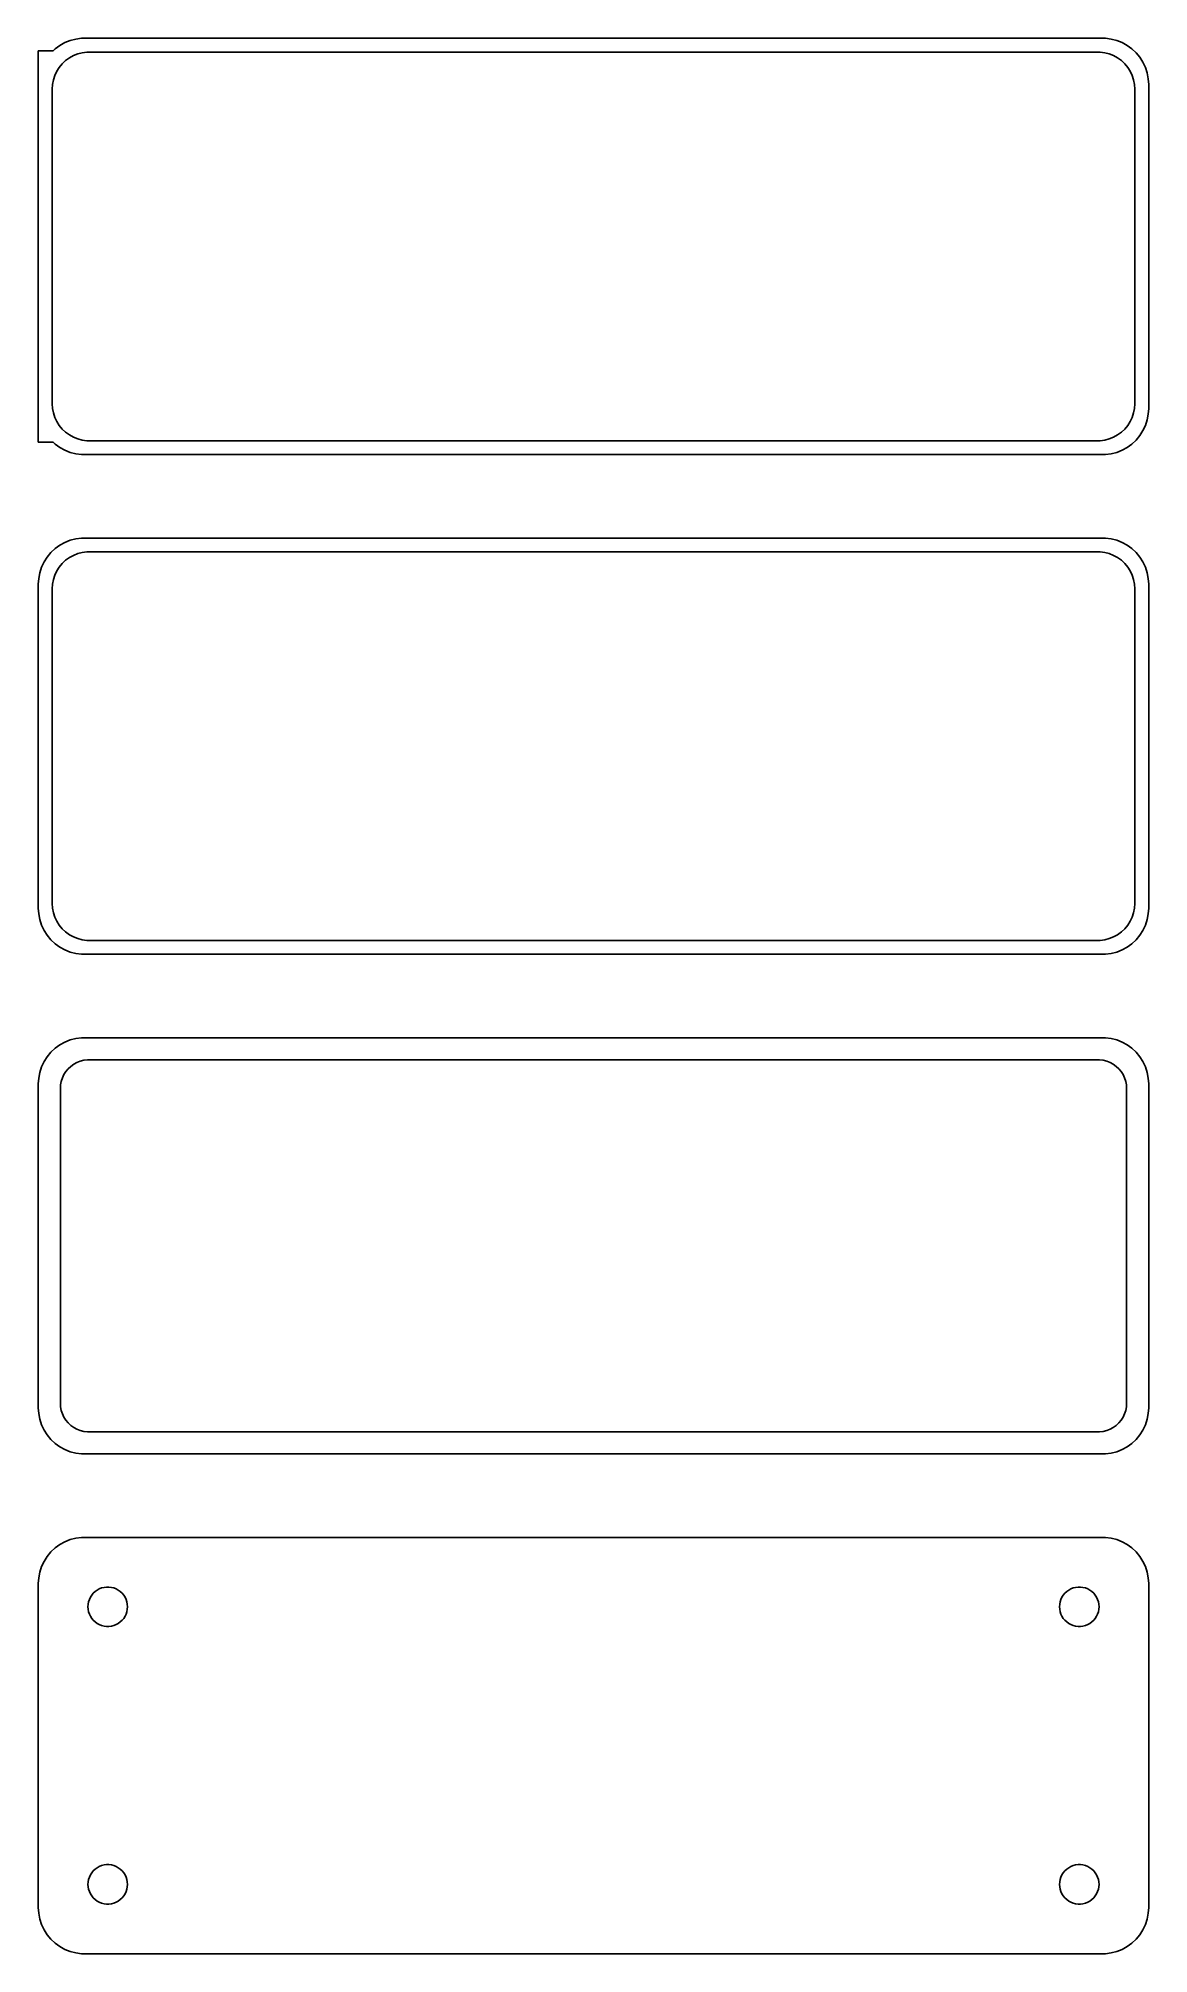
# Model space of a CAD drawing. Header units: metres. Extents: x -60 to 60, y 194 to 400.
import ezdxf

# ---------------------------------------------------------------- set-up
doc = ezdxf.new("R2010")
doc.units = ezdxf.units.M

msp = doc.modelspace()

# ---------------------------------------------------------------- linework, layer by layer
for p, q in [((-57.6791, 399.722), (-58.1871, 399.353)), ((-57.1289, 400.024), (-57.6791, 399.722)), ((-56.5451, 400.255), (-57.1289, 400.024)), ((-55.9369, 400.411), (-56.5451, 400.255)), ((-55.3139, 400.49), (-55.9369, 400.411)), ((55.3139, 400.49), (-55.3139, 400.49)), ((55.9369, 400.411), (55.3139, 400.49)), ((56.5451, 400.255), (55.9369, 400.411)), ((57.1289, 400.024), (56.5451, 400.255)), ((57.6791, 399.722), (57.1289, 400.024)), ((58.1871, 399.353), (57.6791, 399.722)), ((-58.4, 399.153), (-60, 399.153)), ((-60, 399.153), (-60, 356.847)), ((-58.1871, 399.353), (-58.4, 399.153)), ((-57.7361, 397.351), (-57.4159, 397.738)), ((-57.4159, 397.738), (-57.0497, 398.082)), ((-57.0497, 398.082), (-56.6433, 398.377)), ((-56.6433, 398.377), (-56.2031, 398.619)), ((-56.2031, 398.619), (-55.7361, 398.804)), ((-55.7361, 398.804), (-55.2495, 398.929)), ((-55.2495, 398.929), (-54.7512, 398.992)), ((-54.7512, 398.992), (54.7512, 398.992)), ((54.7512, 398.992), (55.2495, 398.929)), ((55.2495, 398.929), (55.7361, 398.804)), ((55.7361, 398.804), (56.2031, 398.619)), ((56.2031, 398.619), (56.6433, 398.377)), ((56.6433, 398.377), (57.0497, 398.082)), ((57.0497, 398.082), (57.4159, 397.738)), ((57.4159, 397.738), (57.7361, 397.351)), ((58.6448, 398.923), (58.1871, 399.353)), ((59.0451, 398.439), (58.6448, 398.923)), ((59.3815, 397.909), (59.0451, 398.439)), ((59.6489, 397.341), (59.3815, 397.909)), ((-58.5, 395), (-58.4685, 395.501)), ((-58.4685, 395.501), (-58.3743, 395.995)), ((-58.3743, 395.995), (-58.2191, 396.472)), ((-58.2191, 396.472), (-58.0052, 396.927)), ((-58.0052, 396.927), (-57.7361, 397.351)), ((57.7361, 397.351), (58.0052, 396.927)), ((58.0052, 396.927), (58.2191, 396.472)), ((58.2191, 396.472), (58.3743, 395.995)), ((58.3743, 395.995), (58.4685, 395.501)), ((58.4685, 395.501), (58.5, 395)), ((59.8429, 396.743), (59.6489, 397.341)), ((59.9606, 396.127), (59.8429, 396.743)), ((60, 395.5), (59.9606, 396.127)), ((60, 360.5), (60, 395.5)), ((-58.5, 361), (-58.5, 395)), ((58.5, 395), (58.5, 361)), ((-58.4685, 360.499), (-58.5, 361)), ((-58.3743, 360.005), (-58.4685, 360.499)), ((58.4685, 360.499), (58.3743, 360.005)), ((58.5, 361), (58.4685, 360.499)), ((59.9606, 359.873), (60, 360.5)), ((-58.2191, 359.528), (-58.3743, 360.005)), ((-58.0052, 359.073), (-58.2191, 359.528)), ((-57.7361, 358.649), (-58.0052, 359.073)), ((-57.4159, 358.262), (-57.7361, 358.649)), ((-57.0497, 357.918), (-57.4159, 358.262)), ((57.4159, 358.262), (57.0497, 357.918)), ((57.7361, 358.649), (57.4159, 358.262)), ((58.0052, 359.073), (57.7361, 358.649)), ((58.2191, 359.528), (58.0052, 359.073)), ((58.3743, 360.005), (58.2191, 359.528)), ((59.0451, 357.561), (59.3815, 358.091)), ((59.3815, 358.091), (59.6489, 358.659)), ((59.6489, 358.659), (59.8429, 359.257)), ((59.8429, 359.257), (59.9606, 359.873)), ((-60, 356.847), (-58.4, 356.847)), ((-58.4, 356.847), (-58.1871, 356.647)), ((-58.1871, 356.647), (-57.6791, 356.278)), ((-57.6791, 356.278), (-57.1289, 355.976)), ((-56.6433, 357.623), (-57.0497, 357.918)), ((-56.2031, 357.381), (-56.6433, 357.623)), ((-55.7361, 357.196), (-56.2031, 357.381)), ((-55.2495, 357.071), (-55.7361, 357.196)), ((-54.7512, 357.008), (-55.2495, 357.071)), ((54.7512, 357.008), (-54.7512, 357.008)), ((55.2495, 357.071), (54.7512, 357.008)), ((55.7361, 357.196), (55.2495, 357.071)), ((56.2031, 357.381), (55.7361, 357.196)), ((56.6433, 357.623), (56.2031, 357.381)), ((57.0497, 357.918), (56.6433, 357.623)), ((57.1289, 355.976), (57.6791, 356.278)), ((57.6791, 356.278), (58.1871, 356.647)), ((58.1871, 356.647), (58.6448, 357.077)), ((58.6448, 357.077), (59.0451, 357.561)), ((-57.1289, 355.976), (-56.5451, 355.745)), ((-56.5451, 355.745), (-55.9369, 355.589)), ((-55.9369, 355.589), (-55.3139, 355.51)), ((-55.3139, 355.51), (55.3139, 355.51)), ((55.3139, 355.51), (55.9369, 355.589)), ((55.9369, 355.589), (56.5451, 355.745)), ((56.5451, 355.745), (57.1289, 355.976)), ((-57.6791, 345.722), (-58.1871, 345.353)), ((-57.1289, 346.024), (-57.6791, 345.722)), ((-56.5451, 346.255), (-57.1289, 346.024)), ((-55.9369, 346.411), (-56.5451, 346.255)), ((-55.3139, 346.49), (-55.9369, 346.411)), ((55.3139, 346.49), (-55.3139, 346.49)), ((55.9369, 346.411), (55.3139, 346.49)), ((56.5451, 346.255), (55.9369, 346.411)), ((57.1289, 346.024), (56.5451, 346.255)), ((57.6791, 345.722), (57.1289, 346.024)), ((58.1871, 345.353), (57.6791, 345.722)), ((-59.3815, 343.909), (-59.6489, 343.341)), ((-59.0451, 344.439), (-59.3815, 343.909)), ((-58.6448, 344.923), (-59.0451, 344.439)), ((-58.1871, 345.353), (-58.6448, 344.923)), ((-57.7361, 343.351), (-57.4159, 343.738)), ((-57.4159, 343.738), (-57.0497, 344.082)), ((-57.0497, 344.082), (-56.6433, 344.377)), ((-56.6433, 344.377), (-56.2031, 344.619)), ((-56.2031, 344.619), (-55.7361, 344.804)), ((-55.7361, 344.804), (-55.2495, 344.929)), ((-55.2495, 344.929), (-54.7512, 344.992)), ((-54.7512, 344.992), (54.7512, 344.992)), ((54.7512, 344.992), (55.2495, 344.929)), ((55.2495, 344.929), (55.7361, 344.804)), ((55.7361, 344.804), (56.2031, 344.619)), ((56.2031, 344.619), (56.6433, 344.377)), ((56.6433, 344.377), (57.0497, 344.082)), ((57.0497, 344.082), (57.4159, 343.738)), ((57.4159, 343.738), (57.7361, 343.351)), ((58.6448, 344.923), (58.1871, 345.353)), ((59.0451, 344.439), (58.6448, 344.923)), ((59.3815, 343.909), (59.0451, 344.439)), ((59.6489, 343.341), (59.3815, 343.909)), ((-59.9606, 342.127), (-60, 341.5)), ((-59.8429, 342.743), (-59.9606, 342.127)), ((-59.6489, 343.341), (-59.8429, 342.743)), ((-58.4685, 341.501), (-58.3743, 341.995)), ((-58.3743, 341.995), (-58.2191, 342.472)), ((-58.2191, 342.472), (-58.0052, 342.927)), ((-58.0052, 342.927), (-57.7361, 343.351)), ((57.7361, 343.351), (58.0052, 342.927)), ((58.0052, 342.927), (58.2191, 342.472)), ((58.2191, 342.472), (58.3743, 341.995)), ((58.3743, 341.995), (58.4685, 341.501)), ((59.8429, 342.743), (59.6489, 343.341)), ((59.9606, 342.127), (59.8429, 342.743)), ((60, 341.5), (59.9606, 342.127)), ((-60, 341.5), (-60, 306.5)), ((-58.5, 341), (-58.4685, 341.501)), ((-58.5, 307), (-58.5, 341)), ((58.4685, 341.501), (58.5, 341)), ((58.5, 341), (58.5, 307)), ((60, 306.5), (60, 341.5)), ((-60, 306.5), (-59.9606, 305.873)), ((-58.4685, 306.499), (-58.5, 307)), ((-58.3743, 306.005), (-58.4685, 306.499)), ((58.4685, 306.499), (58.3743, 306.005)), ((58.5, 307), (58.4685, 306.499)), ((59.9606, 305.873), (60, 306.5)), ((-59.9606, 305.873), (-59.8429, 305.257)), ((-59.8429, 305.257), (-59.6489, 304.659)), ((-59.6489, 304.659), (-59.3815, 304.091)), ((-58.2191, 305.528), (-58.3743, 306.005)), ((-58.0052, 305.073), (-58.2191, 305.528)), ((-57.7361, 304.649), (-58.0052, 305.073)), ((-57.4159, 304.262), (-57.7361, 304.649)), ((-57.0497, 303.918), (-57.4159, 304.262)), ((57.4159, 304.262), (57.0497, 303.918)), ((57.7361, 304.649), (57.4159, 304.262)), ((58.0052, 305.073), (57.7361, 304.649)), ((58.2191, 305.528), (58.0052, 305.073)), ((58.3743, 306.005), (58.2191, 305.528)), ((59.3815, 304.091), (59.6489, 304.659)), ((59.6489, 304.659), (59.8429, 305.257)), ((59.8429, 305.257), (59.9606, 305.873)), ((-59.3815, 304.091), (-59.0451, 303.561)), ((-59.0451, 303.561), (-58.6448, 303.077)), ((-58.6448, 303.077), (-58.1871, 302.647)), ((-58.1871, 302.647), (-57.6791, 302.278)), ((-57.6791, 302.278), (-57.1289, 301.976)), ((-56.6433, 303.623), (-57.0497, 303.918)), ((-56.2031, 303.381), (-56.6433, 303.623)), ((-55.7361, 303.196), (-56.2031, 303.381)), ((-55.2495, 303.071), (-55.7361, 303.196)), ((-54.7512, 303.008), (-55.2495, 303.071)), ((54.7512, 303.008), (-54.7512, 303.008)), ((55.2495, 303.071), (54.7512, 303.008)), ((55.7361, 303.196), (55.2495, 303.071)), ((56.2031, 303.381), (55.7361, 303.196)), ((56.6433, 303.623), (56.2031, 303.381)), ((57.0497, 303.918), (56.6433, 303.623)), ((57.1289, 301.976), (57.6791, 302.278)), ((57.6791, 302.278), (58.1871, 302.647)), ((58.1871, 302.647), (58.6448, 303.077)), ((58.6448, 303.077), (59.0451, 303.561)), ((59.0451, 303.561), (59.3815, 304.091)), ((-57.1289, 301.976), (-56.5451, 301.745)), ((-56.5451, 301.745), (-55.9369, 301.589)), ((-55.9369, 301.589), (-55.3139, 301.51)), ((-55.3139, 301.51), (55.3139, 301.51)), ((55.3139, 301.51), (55.9369, 301.589)), ((55.9369, 301.589), (56.5451, 301.745)), ((56.5451, 301.745), (57.1289, 301.976)), ((-57.1289, 292.024), (-57.6791, 291.722)), ((-56.5451, 292.255), (-57.1289, 292.024)), ((-55.9369, 292.411), (-56.5451, 292.255)), ((-55.3139, 292.49), (-55.9369, 292.411)), ((55.3139, 292.49), (-55.3139, 292.49)), ((55.9369, 292.411), (55.3139, 292.49)), ((56.5451, 292.255), (55.9369, 292.411)), ((57.1289, 292.024), (56.5451, 292.255)), ((57.6791, 291.722), (57.1289, 292.024)), ((-59.3815, 289.909), (-59.6489, 289.341)), ((-59.0451, 290.439), (-59.3815, 289.909)), ((-58.6448, 290.923), (-59.0451, 290.439)), ((-58.1871, 291.353), (-58.6448, 290.923)), ((-57.6791, 291.722), (-58.1871, 291.353)), ((-56.168, 289.628), (-55.8254, 289.817)), ((-55.8254, 289.817), (-55.4619, 289.961)), ((-55.4619, 289.961), (-55.0833, 290.058)), ((-55.0833, 290.058), (-54.6954, 290.107)), ((-54.6954, 290.107), (54.6954, 290.107)), ((54.6954, 290.107), (55.0833, 290.058)), ((55.0833, 290.058), (55.4619, 289.961)), ((55.4619, 289.961), (55.8254, 289.817)), ((55.8254, 289.817), (56.168, 289.628)), ((58.1871, 291.353), (57.6791, 291.722)), ((58.6448, 290.923), (58.1871, 291.353)), ((59.0451, 290.439), (58.6448, 290.923)), ((59.3815, 289.909), (59.0451, 290.439)), ((59.6489, 289.341), (59.3815, 289.909)), ((-59.9606, 288.127), (-60, 287.5)), ((-59.8429, 288.743), (-59.9606, 288.127)), ((-59.6489, 289.341), (-59.8429, 288.743)), ((-57.5884, 287.39), (-57.5151, 287.774)), ((-57.5151, 287.774), (-57.3943, 288.146)), ((-57.3943, 288.146), (-57.2279, 288.5)), ((-57.2279, 288.5), (-57.0184, 288.83)), ((-57.0184, 288.83), (-56.7692, 289.131)), ((-56.7692, 289.131), (-56.4842, 289.399)), ((-56.4842, 289.399), (-56.168, 289.628)), ((56.168, 289.628), (56.4842, 289.399)), ((56.4842, 289.399), (56.7692, 289.131)), ((56.7692, 289.131), (57.0184, 288.83)), ((57.0184, 288.83), (57.2279, 288.5)), ((57.2279, 288.5), (57.3943, 288.146)), ((57.3943, 288.146), (57.5151, 287.774)), ((57.5151, 287.774), (57.5884, 287.39)), ((59.8429, 288.743), (59.6489, 289.341)), ((59.9606, 288.127), (59.8429, 288.743)), ((60, 287.5), (59.9606, 288.127)), ((-60, 287.5), (-60, 252.5)), ((-57.6129, 287), (-57.5884, 287.39)), ((-57.6129, 253), (-57.6129, 287)), ((57.5884, 287.39), (57.6129, 287)), ((57.6129, 287), (57.6129, 253)), ((60, 252.5), (60, 287.5)), ((-57.5884, 252.61), (-57.6129, 253)), ((-57.5151, 252.226), (-57.5884, 252.61)), ((57.5884, 252.61), (57.5151, 252.226)), ((57.6129, 253), (57.5884, 252.61)), ((-60, 252.5), (-59.9606, 251.873)), ((-59.9606, 251.873), (-59.8429, 251.257)), ((-59.8429, 251.257), (-59.6489, 250.659)), ((-59.6489, 250.659), (-59.3815, 250.091)), ((-57.3943, 251.854), (-57.5151, 252.226)), ((-57.2279, 251.5), (-57.3943, 251.854)), ((-57.0184, 251.17), (-57.2279, 251.5)), ((-56.7692, 250.869), (-57.0184, 251.17)), ((-56.4842, 250.601), (-56.7692, 250.869)), ((-56.168, 250.372), (-56.4842, 250.601)), ((56.4842, 250.601), (56.168, 250.372)), ((56.7692, 250.869), (56.4842, 250.601)), ((57.0184, 251.17), (56.7692, 250.869)), ((57.2279, 251.5), (57.0184, 251.17)), ((57.3943, 251.854), (57.2279, 251.5)), ((57.5151, 252.226), (57.3943, 251.854)), ((59.3815, 250.091), (59.6489, 250.659)), ((59.6489, 250.659), (59.8429, 251.257)), ((59.8429, 251.257), (59.9606, 251.873)), ((59.9606, 251.873), (60, 252.5)), ((-59.3815, 250.091), (-59.0451, 249.561)), ((-59.0451, 249.561), (-58.6448, 249.077)), ((-58.6448, 249.077), (-58.1871, 248.647)), ((-58.1871, 248.647), (-57.6791, 248.278)), ((-55.8254, 250.183), (-56.168, 250.372)), ((-55.4619, 250.039), (-55.8254, 250.183)), ((-55.0833, 249.942), (-55.4619, 250.039)), ((-54.6954, 249.893), (-55.0833, 249.942)), ((54.6954, 249.893), (-54.6954, 249.893)), ((55.0833, 249.942), (54.6954, 249.893)), ((55.4619, 250.039), (55.0833, 249.942)), ((55.8254, 250.183), (55.4619, 250.039)), ((56.168, 250.372), (55.8254, 250.183)), ((57.6791, 248.278), (58.1871, 248.647)), ((58.1871, 248.647), (58.6448, 249.077)), ((58.6448, 249.077), (59.0451, 249.561)), ((59.0451, 249.561), (59.3815, 250.091)), ((-57.6791, 248.278), (-57.1289, 247.976)), ((-57.1289, 247.976), (-56.5451, 247.745)), ((-56.5451, 247.745), (-55.9369, 247.589)), ((-55.9369, 247.589), (-55.3139, 247.51)), ((-55.3139, 247.51), (55.3139, 247.51)), ((55.3139, 247.51), (55.9369, 247.589)), ((55.9369, 247.589), (56.5451, 247.745)), ((56.5451, 247.745), (57.1289, 247.976)), ((57.1289, 247.976), (57.6791, 248.278)), ((-56.5451, 238.255), (-57.1289, 238.024)), ((-55.9369, 238.411), (-56.5451, 238.255)), ((-55.3139, 238.49), (-55.9369, 238.411)), ((55.3139, 238.49), (-55.3139, 238.49)), ((55.9369, 238.411), (55.3139, 238.49)), ((56.5451, 238.255), (55.9369, 238.411)), ((57.1289, 238.024), (56.5451, 238.255)), ((-59.0451, 236.439), (-59.3815, 235.909)), ((-58.6448, 236.923), (-59.0451, 236.439)), ((-58.1871, 237.353), (-58.6448, 236.923)), ((-57.6791, 237.722), (-58.1871, 237.353)), ((-57.1289, 238.024), (-57.6791, 237.722)), ((57.6791, 237.722), (57.1289, 238.024)), ((58.1871, 237.353), (57.6791, 237.722)), ((58.6448, 236.923), (58.1871, 237.353)), ((59.0451, 236.439), (58.6448, 236.923)), ((59.3815, 235.909), (59.0451, 236.439)), ((-59.9606, 234.127), (-60, 233.5)), ((-59.8429, 234.743), (-59.9606, 234.127)), ((-59.6489, 235.341), (-59.8429, 234.743)), ((-59.3815, 235.909), (-59.6489, 235.341)), ((59.6489, 235.341), (59.3815, 235.909)), ((59.8429, 234.743), (59.6489, 235.341)), ((59.9606, 234.127), (59.8429, 234.743)), ((60, 233.5), (59.9606, 234.127)), ((-60, 233.5), (-60, 198.5)), ((-54.4853, 231.786), (-54.3712, 232.029)), ((-54.3712, 232.029), (-54.2275, 232.255)), ((-54.2275, 232.255), (-54.0565, 232.462)), ((-54.0565, 232.462), (-53.8611, 232.645)), ((-53.8611, 232.645), (-53.6441, 232.803)), ((-53.6441, 232.803), (-53.4092, 232.932)), ((-53.4092, 232.932), (-53.1598, 233.031)), ((-53.1598, 233.031), (-52.9001, 233.097)), ((-52.9001, 233.097), (-52.6341, 233.131)), ((-52.6341, 233.131), (-52.3659, 233.131)), ((-52.3659, 233.131), (-52.0999, 233.097)), ((-52.0999, 233.097), (-51.8401, 233.031)), ((-51.8401, 233.031), (-51.5908, 232.932)), ((-51.5908, 232.932), (-51.3559, 232.803)), ((-51.3559, 232.803), (-51.1389, 232.645)), ((-51.1389, 232.645), (-50.9434, 232.462)), ((-50.9434, 232.462), (-50.7725, 232.255)), ((-50.7725, 232.255), (-50.6288, 232.029)), ((-50.6288, 232.029), (-50.5146, 231.786)), ((50.5146, 231.786), (50.6288, 232.029)), ((50.6288, 232.029), (50.7725, 232.255)), ((50.7725, 232.255), (50.9434, 232.462)), ((50.9434, 232.462), (51.1389, 232.645)), ((51.1389, 232.645), (51.3559, 232.803)), ((51.3559, 232.803), (51.5908, 232.932)), ((51.5908, 232.932), (51.8401, 233.031)), ((51.8401, 233.031), (52.0999, 233.097)), ((52.0999, 233.097), (52.3659, 233.131)), ((52.3659, 233.131), (52.6341, 233.131)), ((52.6341, 233.131), (52.9001, 233.097)), ((52.9001, 233.097), (53.1598, 233.031)), ((53.1598, 233.031), (53.4092, 232.932)), ((53.4092, 232.932), (53.6441, 232.803)), ((53.6441, 232.803), (53.8611, 232.645)), ((53.8611, 232.645), (54.0565, 232.462)), ((54.0565, 232.462), (54.2275, 232.255)), ((54.2275, 232.255), (54.3712, 232.029)), ((54.3712, 232.029), (54.4853, 231.786)), ((60, 198.5), (60, 233.5)), ((-54.6353, 231), (-54.6185, 231.268)), ((-54.6185, 230.732), (-54.6353, 231)), ((-54.6185, 231.268), (-54.5682, 231.531)), ((-54.5682, 230.469), (-54.6185, 230.732)), ((-54.5682, 231.531), (-54.4853, 231.786)), ((-54.4853, 230.214), (-54.5682, 230.469)), ((-54.3712, 229.971), (-54.4853, 230.214)), ((-54.2275, 229.745), (-54.3712, 229.971)), ((-50.6288, 229.971), (-50.7725, 229.745)), ((-50.5146, 230.214), (-50.6288, 229.971)), ((-50.5146, 231.786), (-50.4318, 231.531)), ((-50.4318, 230.469), (-50.5146, 230.214)), ((-50.4318, 231.531), (-50.3815, 231.268)), ((-50.3815, 230.732), (-50.4318, 230.469)), ((-50.3815, 231.268), (-50.3647, 231)), ((-50.3647, 231), (-50.3815, 230.732)), ((50.3647, 231), (50.3815, 231.268)), ((50.3815, 230.732), (50.3647, 231)), ((50.3815, 231.268), (50.4318, 231.531)), ((50.4318, 230.469), (50.3815, 230.732)), ((50.4318, 231.531), (50.5146, 231.786)), ((50.5146, 230.214), (50.4318, 230.469)), ((50.6288, 229.971), (50.5146, 230.214)), ((50.7725, 229.745), (50.6288, 229.971)), ((54.3712, 229.971), (54.2275, 229.745)), ((54.4853, 230.214), (54.3712, 229.971)), ((54.4853, 231.786), (54.5682, 231.531)), ((54.5682, 230.469), (54.4853, 230.214)), ((54.5682, 231.531), (54.6185, 231.268)), ((54.6185, 230.732), (54.5682, 230.469)), ((54.6185, 231.268), (54.6353, 231)), ((54.6353, 231), (54.6185, 230.732)), ((-54.0565, 229.538), (-54.2275, 229.745)), ((-53.8611, 229.355), (-54.0565, 229.538)), ((-53.6441, 229.197), (-53.8611, 229.355)), ((-53.4092, 229.068), (-53.6441, 229.197)), ((-53.1598, 228.969), (-53.4092, 229.068)), ((-52.9001, 228.903), (-53.1598, 228.969)), ((-52.6341, 228.869), (-52.9001, 228.903)), ((-52.3659, 228.869), (-52.6341, 228.869)), ((-52.0999, 228.903), (-52.3659, 228.869)), ((-51.8401, 228.969), (-52.0999, 228.903)), ((-51.5908, 229.068), (-51.8401, 228.969)), ((-51.3559, 229.197), (-51.5908, 229.068)), ((-51.1389, 229.355), (-51.3559, 229.197)), ((-50.9434, 229.538), (-51.1389, 229.355)), ((-50.7725, 229.745), (-50.9434, 229.538)), ((50.9434, 229.538), (50.7725, 229.745)), ((51.1389, 229.355), (50.9434, 229.538)), ((51.3559, 229.197), (51.1389, 229.355)), ((51.5908, 229.068), (51.3559, 229.197)), ((51.8401, 228.969), (51.5908, 229.068)), ((52.0999, 228.903), (51.8401, 228.969)), ((52.3659, 228.869), (52.0999, 228.903)), ((52.6341, 228.869), (52.3659, 228.869)), ((52.9001, 228.903), (52.6341, 228.869)), ((53.1598, 228.969), (52.9001, 228.903)), ((53.4092, 229.068), (53.1598, 228.969)), ((53.6441, 229.197), (53.4092, 229.068)), ((53.8611, 229.355), (53.6441, 229.197)), ((54.0565, 229.538), (53.8611, 229.355)), ((54.2275, 229.745), (54.0565, 229.538)), ((-53.6441, 202.803), (-53.4092, 202.932)), ((-53.4092, 202.932), (-53.1598, 203.031)), ((-53.1598, 203.031), (-52.9001, 203.097)), ((-52.9001, 203.097), (-52.6341, 203.131)), ((-52.6341, 203.131), (-52.3659, 203.131)), ((-52.3659, 203.131), (-52.0999, 203.097)), ((-52.0999, 203.097), (-51.8401, 203.031)), ((-51.8401, 203.031), (-51.5908, 202.932)), ((-51.5908, 202.932), (-51.3559, 202.803)), ((51.3559, 202.803), (51.5908, 202.932)), ((51.5908, 202.932), (51.8401, 203.031)), ((51.8401, 203.031), (52.0999, 203.097)), ((52.0999, 203.097), (52.3659, 203.131)), ((52.3659, 203.131), (52.6341, 203.131)), ((52.6341, 203.131), (52.9001, 203.097)), ((52.9001, 203.097), (53.1598, 203.031)), ((53.1598, 203.031), (53.4092, 202.932)), ((53.4092, 202.932), (53.6441, 202.803)), ((-54.6353, 201), (-54.6185, 201.268)), ((-54.6185, 200.732), (-54.6353, 201)), ((-54.6185, 201.268), (-54.5682, 201.531)), ((-54.5682, 201.531), (-54.4853, 201.786)), ((-54.4853, 201.786), (-54.3712, 202.029)), ((-54.3712, 202.029), (-54.2275, 202.255)), ((-54.2275, 202.255), (-54.0565, 202.462)), ((-54.0565, 202.462), (-53.8611, 202.645)), ((-53.8611, 202.645), (-53.6441, 202.803)), ((-51.3559, 202.803), (-51.1389, 202.645)), ((-51.1389, 202.645), (-50.9434, 202.462)), ((-50.9434, 202.462), (-50.7725, 202.255)), ((-50.7725, 202.255), (-50.6288, 202.029)), ((-50.6288, 202.029), (-50.5146, 201.786)), ((-50.5146, 201.786), (-50.4318, 201.531)), ((-50.4318, 201.531), (-50.3815, 201.268)), ((-50.3815, 201.268), (-50.3647, 201)), ((-50.3647, 201), (-50.3815, 200.732)), ((50.3647, 201), (50.3815, 201.268)), ((50.3815, 200.732), (50.3647, 201)), ((50.3815, 201.268), (50.4318, 201.531)), ((50.4318, 201.531), (50.5146, 201.786)), ((50.5146, 201.786), (50.6288, 202.029)), ((50.6288, 202.029), (50.7725, 202.255)), ((50.7725, 202.255), (50.9434, 202.462)), ((50.9434, 202.462), (51.1389, 202.645)), ((51.1389, 202.645), (51.3559, 202.803)), ((53.6441, 202.803), (53.8611, 202.645)), ((53.8611, 202.645), (54.0565, 202.462)), ((54.0565, 202.462), (54.2275, 202.255)), ((54.2275, 202.255), (54.3712, 202.029)), ((54.3712, 202.029), (54.4853, 201.786)), ((54.4853, 201.786), (54.5682, 201.531)), ((54.5682, 201.531), (54.6185, 201.268)), ((54.6185, 201.268), (54.6353, 201)), ((54.6353, 201), (54.6185, 200.732)), ((-54.5682, 200.469), (-54.6185, 200.732)), ((-54.4853, 200.214), (-54.5682, 200.469)), ((-54.3712, 199.971), (-54.4853, 200.214)), ((-54.2275, 199.745), (-54.3712, 199.971)), ((-54.0565, 199.538), (-54.2275, 199.745)), ((-53.8611, 199.355), (-54.0565, 199.538)), ((-53.6441, 199.197), (-53.8611, 199.355)), ((-53.4092, 199.068), (-53.6441, 199.197)), ((-53.1598, 198.969), (-53.4092, 199.068)), ((-52.9001, 198.903), (-53.1598, 198.969)), ((-52.6341, 198.869), (-52.9001, 198.903)), ((-52.3659, 198.869), (-52.6341, 198.869)), ((-52.0999, 198.903), (-52.3659, 198.869)), ((-51.8401, 198.969), (-52.0999, 198.903)), ((-51.5908, 199.068), (-51.8401, 198.969)), ((-51.3559, 199.197), (-51.5908, 199.068)), ((-51.1389, 199.355), (-51.3559, 199.197)), ((-50.9434, 199.538), (-51.1389, 199.355)), ((-50.7725, 199.745), (-50.9434, 199.538)), ((-50.6288, 199.971), (-50.7725, 199.745)), ((-50.5146, 200.214), (-50.6288, 199.971)), ((-50.4318, 200.469), (-50.5146, 200.214)), ((-50.3815, 200.732), (-50.4318, 200.469)), ((50.4318, 200.469), (50.3815, 200.732)), ((50.5146, 200.214), (50.4318, 200.469)), ((50.6288, 199.971), (50.5146, 200.214)), ((50.7725, 199.745), (50.6288, 199.971)), ((50.9434, 199.538), (50.7725, 199.745)), ((51.1389, 199.355), (50.9434, 199.538)), ((51.3559, 199.197), (51.1389, 199.355)), ((51.5908, 199.068), (51.3559, 199.197)), ((51.8401, 198.969), (51.5908, 199.068)), ((52.0999, 198.903), (51.8401, 198.969)), ((52.3659, 198.869), (52.0999, 198.903)), ((52.6341, 198.869), (52.3659, 198.869)), ((52.9001, 198.903), (52.6341, 198.869)), ((53.1598, 198.969), (52.9001, 198.903)), ((53.4092, 199.068), (53.1598, 198.969)), ((53.6441, 199.197), (53.4092, 199.068)), ((53.8611, 199.355), (53.6441, 199.197)), ((54.0565, 199.538), (53.8611, 199.355)), ((54.2275, 199.745), (54.0565, 199.538)), ((54.3712, 199.971), (54.2275, 199.745)), ((54.4853, 200.214), (54.3712, 199.971)), ((54.5682, 200.469), (54.4853, 200.214)), ((54.6185, 200.732), (54.5682, 200.469)), ((-60, 198.5), (-59.9606, 197.873)), ((-59.9606, 197.873), (-59.8429, 197.257)), ((-59.8429, 197.257), (-59.6489, 196.659)), ((-59.6489, 196.659), (-59.3815, 196.091)), ((59.3815, 196.091), (59.6489, 196.659)), ((59.6489, 196.659), (59.8429, 197.257)), ((59.8429, 197.257), (59.9606, 197.873)), ((59.9606, 197.873), (60, 198.5)), ((-59.3815, 196.091), (-59.0451, 195.561)), ((-59.0451, 195.561), (-58.6448, 195.077)), ((-58.6448, 195.077), (-58.1871, 194.647)), ((-58.1871, 194.647), (-57.6791, 194.278)), ((57.6791, 194.278), (58.1871, 194.647)), ((58.1871, 194.647), (58.6448, 195.077)), ((58.6448, 195.077), (59.0451, 195.561)), ((59.0451, 195.561), (59.3815, 196.091)), ((-57.6791, 194.278), (-57.1289, 193.976)), ((-57.1289, 193.976), (-56.5451, 193.745)), ((-56.5451, 193.745), (-55.9369, 193.589)), ((-55.9369, 193.589), (-55.3139, 193.51)), ((-55.3139, 193.51), (55.3139, 193.51)), ((55.3139, 193.51), (55.9369, 193.589)), ((55.9369, 193.589), (56.5451, 193.745)), ((56.5451, 193.745), (57.1289, 193.976)), ((57.1289, 193.976), (57.6791, 194.278))]:
    msp.add_line(p, q)

doc.saveas('drawing.dxf')
